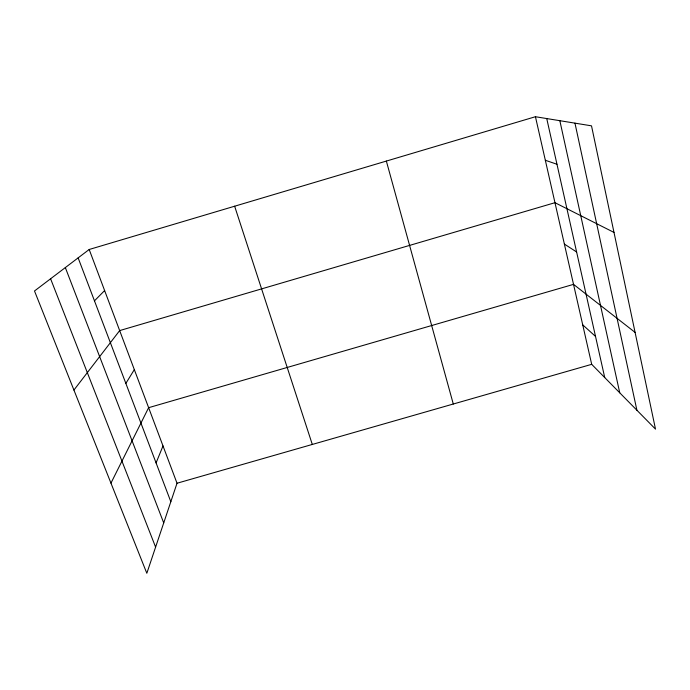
<?xml version="1.0" encoding="UTF-8"?>
<svg xmlns="http://www.w3.org/2000/svg" width="690" height="690" viewBox="0 0 690 690"><rect width="100%" height="100%" fill="white"/><g stroke="black" fill="none" stroke-linecap="round" stroke-linejoin="round"><path stroke-width="1.03" d="M89.191 249.487L177.02 483.241L146.832 573.278L34.5 290.982L89.191 249.487L535.44 116.722L591.511 125.839L655.5 429.12L591.692 364.329L535.44 116.722M156.078 462.912L163.004 445.938M110.961 483.121L148.626 407.687L573.528 284.366L635.093 332.399M125.847 383.407L134.326 369.616M73.925 390.057L119.663 330.588L554.967 202.696L614.005 232.427M94.461 300.849L104.621 290.559M177.02 483.241L591.692 364.329M545.333 160.27L556.968 164.255M564.368 244.053L576.616 251.997M582.722 324.852L595.522 336.418M50.594 278.769L155.604 547.118M65.334 267.591L163.72 522.917M78.134 257.879L170.827 501.708M234.643 206.215L312.303 444.446M386.357 161.072L453.287 404.012M546.739 118.559L604.733 377.577M559.84 120.69L619.749 392.817M574.96 123.148L636.905 410.24"/></g></svg>
